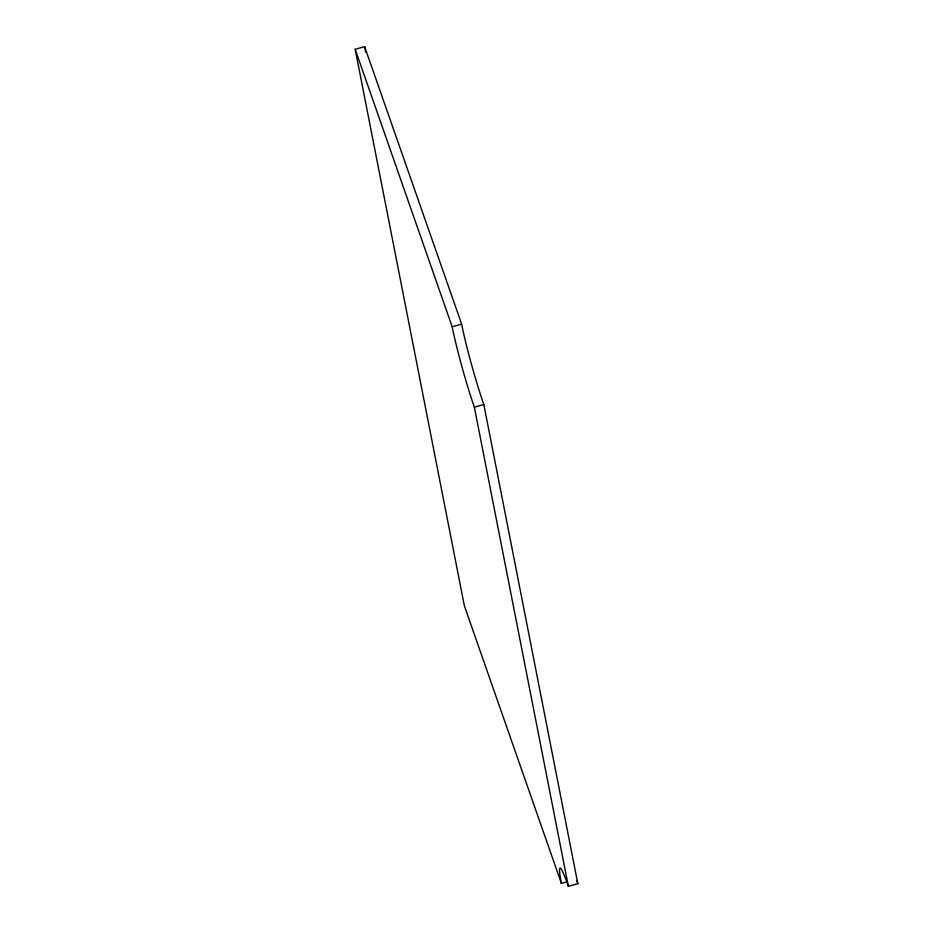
<?xml version="1.0" encoding="UTF-8"?>
<svg xmlns="http://www.w3.org/2000/svg" width="933" height="933" viewBox="0 0 933 933"><rect width="100%" height="100%" fill="white"/><g stroke="black" fill="none" stroke-linecap="round" stroke-linejoin="round"><path stroke-width="1.4" d="M355.181 49.297L364.628 46.65L461.648 324.136A59.059 4.187 74.4 0 0 483.819 404.525L577.819 883.703L568.372 886.35A59.059 4.187 74.4 0 0 561.386 883.364L464.377 605.879L355.181 49.297L452.19 326.783A59.059 4.187 74.4 0 0 474.361 407.173L568.372 886.35M452.19 326.783L461.648 324.136M474.361 407.173L483.819 404.525M561.386 883.364L566.786 881.86M364.628 46.65L365.748 52.353M576.722 880.589A59.059 4.187 74.4 0 1 577.819 883.703"/></g></svg>
